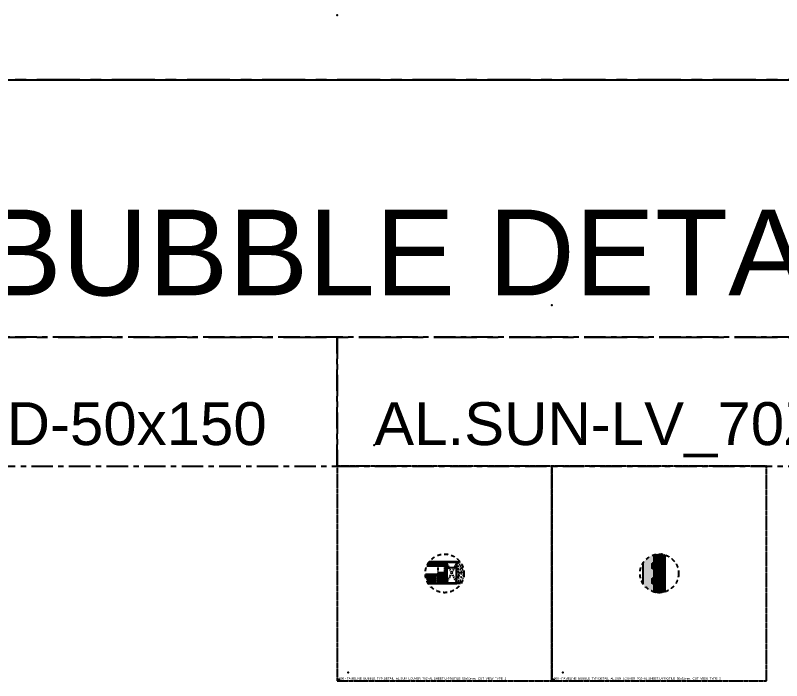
# Model space of a CAD drawing. Header units: millimetres. Extents: x -244126 to 368105, y -173968 to 259060.
# Drawn here: x 184384 to 187954, y -121644 to -118544 of the extents above; entities that cross this region are included whole.
import ezdxf
from ezdxf.xclip import XClip

# ---------------------------------------------------------------- set-up
doc = ezdxf.new("R2010")
doc.units = ezdxf.units.MM
doc.header["$MEASUREMENT"] = 0
doc.header["$XCLIPFRAME"] = 0
for name, pattern in [('005_GG_TA_LINE', [13.75, 5, -1.25, 1.25, -1.25, 5]), ('HIDDEN', [9.525, 6.35, -3.175]), ('TA_HL_001.00', [6.5, 3.55, -2.95]), ('TA_HL_005.00000', [32.5, 17.75, -14.75])]:
    doc.linetypes.add(name, pattern=pattern)
for name, color, linetype in [('000 - H A T C H', 8, 'Continuous'), ('000 - H I D D E N', 7, 'Continuous'), ('000 - SYMBOL CON', 1, 'Continuous'), ('000 - WIPEOUT', 250, 'Continuous'), ('001 - ASCESSORIES', 1, 'Continuous'), ('002 - STRUCTURAL STEEL', 4, 'Continuous'), ('004 - CONCRETE', 5, 'Continuous'), ('004 - WALL', 3, 'Continuous'), ('A03_SUN LOUVER', 7, 'Continuous'), ('A04_TUBE SERIES', 7, 'Continuous')]:
    doc.layers.add(name, color=color, linetype=linetype)
doc.styles.add('Cetury Gothic', font='GOTHIC.TTF')
doc.styles.get("Standard").update_dxf_attribs({"font": 'arial.ttf'})
pattern_1 = [(37.5, (2350, 50), (-0.125987, 3.853648), [0, -3.04, 0, -3.4, 0, -3.25]), (7.5, (2350, 50), (3.53955, 5.64429), [0, -1.64, 0, -2.74, 0, -1.05]), (327.5, (2347.54, 50), (6.228284, 0.01132), [0, -1, 0, -3.6, 0, -4.7]), (317.5, (2347.54, 50), (6.01225, 1.75535), [0, -0.5, 0, -2.36, 0, -2.7])]
pattern_2 = [(217.5, (50, 50), (0.125987, -3.853648), [0, -3.04, 0, -3.4, 0, -3.25]), (187.5, (50, 50), (-3.53955, -5.64429), [0, -1.64, 0, -2.74, 0, -1.05]), (147.5, (52.46, 50), (-6.228284, -0.01132), [0, -1, 0, -3.6, 0, -4.7]), (137.5, (52.46, 50), (-6.01225, -1.75535), [0, -0.5, 0, -2.36, 0, -2.7])]
pattern_3 = [(127.5, (-50, 3150), (-3.853648, -0.125987), [0, -3.04, 0, -3.4, 0, -3.25]), (97.5, (-50, 3150), (-5.64429, 3.53955), [0, -1.64, 0, -2.74, 0, -1.05]), (57.5, (-50, 3147.54), (-0.011318, 6.228284), [0, -1, 0, -3.6, 0, -4.7]), (47.5, (-50, 3147.54), (-1.75535, 6.01225), [0, -0.5, 0, -2.36, 0, -2.7])]

# ---------------------------------------------------------------- blocks, each defined once
blk = doc.blocks.new('*U3776')
at = {"color": 0, "linetype": '005_GG_TA_LINE'}
blk.add_lwpolyline([(0, 0), (1000, 0), (1000, 1000), (0, 1000)], close=True, dxfattribs=at)
for p in [(50, 37.5), (8.6, 4.9)]:
    blk.add_point(p, dxfattribs=at)
blk.add_attdef('NAMEBLK', (8.6, 4.9), '', height=10, dxfattribs=at)
blk = doc.blocks.new('000 - CONCRETE_COLUMN_100x100mm.-CUT_VIEW')
at = {"layer": '000 - H A T C H'}
h = blk.add_hatch(dxfattribs=at)
h.set_pattern_fill('AR-CONC', color=256, scale=4)
h.set_pattern_definition([(50, (-55619.507, -25057.84), (28.690407, -2.510085), [3, -33]), (355, (-55619.507, -25057.84), (-5.550053, 30.087685), [2.4, -26.4]), (100.451444, (-55617.116, -25058.05), (23.140354, 27.5776), [2.549608, -28.045684]), (46.1842, (-55619.507, -25049.84), (42.689653, -6.620771), [4.5, -49.5]), (96.635635, (-55615.95, -25050.39), (37.386478, 38.964744), [3.824414, -42.06855]), (351.18416, (-55619.507, -25049.84), (37.386478, 38.964744), [3.6, -39.6]), (21, (-55615.507, -25051.84), (23.876282, -16.104756), [3, -33]), (326, (-55615.507, -25051.84), (9.732613, 29.006002), [2.4, -26.4]), (71.451445, (-55613.517, -25053.182), (33.608895, 12.901246), [2.549608, -28.045684]), (37.5, (-55619.507, -25057.84), (0.4863942, 13.3157542), [0, -26.08, 0, -26.8, 0, -26.5]), (7.5, (-55619.507, -25057.84), (10.5227815, 15.7764685), [0, -15.28, 0, -25.48, 0, -10.1]), (327.5, (-55628.427, -25057.84), (21.3528974, -0.9021949), [0, -10, 0, -31.2, 0, -41.4]), (317.5, (-55632.427, -25057.84), (23.327447, 4.0041993), [0, -13, 0, -20.72, 0, -29.4])])
h.paths.add_polyline_path([(-50, -50), (50, -50), (50, 50), (-50, 50)])
at = {"layer": '004 - CONCRETE'}
blk.add_lwpolyline([(-50, -50), (50, -50), (50, 50), (-50, 50)], close=True, dxfattribs=at)
blk = doc.blocks.new('*U3741')
at = {"layer": '000 - H A T C H'}
h = blk.add_hatch(dxfattribs=at)
h.set_pattern_fill('AR-SAND', color=8, scale=2, angle=180)
h.set_pattern_definition(pattern_2)
h.paths.add_polyline_path([(-100, 85), (-200, 85), (-200, 100), (-100, 100)])
h = blk.add_hatch(dxfattribs=at)
h.set_pattern_fill('ANSI31', color=8, scale=100)
h.set_pattern_definition([(45, (-200, 2e-14), (-8.8388, 8.8388), [])])
h.paths.add_polyline_path([(-200, 85), (-100, 85), (-100, 15), (-200, 15)])
h = blk.add_hatch(dxfattribs=at)
h.set_pattern_fill('AR-SAND', color=8, scale=2)
h.set_pattern_definition(pattern_1)
h.paths.add_polyline_path([(2600, 100), (2500, 100), (2500, 85), (2600, 85)])
h = blk.add_hatch(dxfattribs=at)
h.set_pattern_fill('ANSI31', color=8, scale=100)
h.set_pattern_definition([(45, (-4000, 9e-14), (-8.838835, 8.838835), [])])
h.paths.add_polyline_path([(2600, 15), (2500, 15), (2500, 85), (2600, 85)])
h = blk.add_hatch(dxfattribs=at)
h.set_pattern_fill('AR-SAND', color=8, scale=2, angle=180)
h.set_pattern_definition(pattern_2)
h.paths.add_polyline_path([(-200, 0), (-100, 0), (-100, 15), (-200, 15)])
h = blk.add_hatch(dxfattribs=at)
h.set_pattern_fill('AR-SAND', color=8, scale=2)
h.set_pattern_definition(pattern_1)
h.paths.add_polyline_path([(2500, 15), (2600, 15), (2600, 0), (2500, 0)])
at = {"color": 3}
for points in [[(-100, 85), (-200, 85), (-200, 100), (-100, 100)], [(2600, 100), (2500, 100), (2500, 85), (2600, 85)], [(-200, 0), (-100, 0), (-100, 15), (-200, 15)], [(2500, 15), (2600, 15), (2600, 0), (2500, 0)]]:
    blk.add_lwpolyline(points, close=True, dxfattribs=at)
at = {"color": 2}
for points in [[(-200, 85), (-100, 85), (-100, 15), (-200, 15)], [(2600, 15), (2500, 15), (2500, 85), (2600, 85)]]:
    blk.add_lwpolyline(points, close=True, dxfattribs=at)
at = {"color": 3, "xscale": -1}
for p in [(-50, 50), (2450, 50)]:
    blk.add_blockref('000 - CONCRETE_COLUMN_100x100mm.-CUT_VIEW', p, dxfattribs=at)
blk = doc.blocks.new('*U3744')
at = {"color": 250}
blk.add_wipeout([(50, 0), (50, 100), (0, 100), (0, 0)], dxfattribs=at).dxf.layer = '000 - WIPEOUT'
at = {"layer": '000 - H A T C H'}
h = blk.add_hatch(dxfattribs=at)
h.set_pattern_fill('ANSI32', color=256, scale=0.25)
h.set_pattern_definition([(45, (37.5, 87.5), (-1.6838, 1.6838), []), (45, (38.6225, 87.5), (-1.6838, 1.6838), [])])
edge = h.paths.add_edge_path()
edge.add_line((50, 3), (50, 97))
edge.add_arc((47, 97), 3, 0, 90)
edge.add_line((47, 100), (3, 100))
edge.add_arc((3, 97), 3, 90, 180)
edge.add_line((0, 97), (0, 3))
edge.add_arc((3, 3), 3, 180, 270)
edge.add_line((3, 0), (47, 0))
edge.add_arc((47, 3), 3, 270, 360)
edge = h.paths.add_edge_path(flags=16)
edge.add_line((47.7, 4.3), (47.7, 95.7))
edge.add_arc((45.7, 95.7), 2, 0, 90)
edge.add_line((45.7, 97.7), (4.3, 97.7))
edge.add_arc((4.3, 95.7), 2, 90, 180)
edge.add_line((2.3, 95.7), (2.3, 4.3))
edge.add_arc((4.3, 4.3), 2, 180, 270)
edge.add_line((4.3, 2.3), (45.7, 2.3))
edge.add_arc((45.7, 4.3), 2, 270, 360)
at = {"layer": '000 - H I D D E N', "color": 8, "linetype": 'HIDDEN'}
for p, q in [((50, 0), (0, 100)), ((50, 100), (0, 0))]:
    blk.add_line(p, q, dxfattribs=at)
at = {"layer": '002 - STRUCTURAL STEEL', "color": 0}
for points in [[(50, 3), (50, 97, 0.414214), (47, 100), (3, 100, 0.414214), (0, 97), (0, 3, 0.414214), (3, 0), (47, 0, 0.414214)], [(47.7, 4.3), (47.7, 95.7, 0.414214), (45.7, 97.7), (4.3, 97.7, 0.414214), (2.3, 95.7), (2.3, 4.3, 0.414214), (4.3, 2.3), (45.7, 2.3, 0.414214)]]:
    blk.add_lwpolyline(points, format="xyb", close=True, dxfattribs=at)
at = {"layer": 'Defpoints', "color": 250}
blk.add_lwpolyline([(50, 0), (50, 100), (0, 100), (0, 0)], close=True, dxfattribs=at)
blk = doc.blocks.new('000 - ASSCESSORIES_FAMELINE_AL.FLEX_BK_FOR_70Z_[70Z-BK]_TOP_VIEW')
at = {"color": 3}
blk.add_point((0, 0), dxfattribs=at)
at = {"layer": '001 - ASCESSORIES', "color": 8}
for p, q in [((-45.1, -15), (-45.1, 15)), ((-6.2, -15), (-6.2, 15))]:
    blk.add_line(p, q, dxfattribs=at)
at = {"layer": '001 - ASCESSORIES', "color": 0, "linetype": 'ByBlock'}
blk.add_lwpolyline([(-49.9, 15), (2.7, 15), (2.7, -15), (-49.9, -15)], close=True, dxfattribs=at)
blk = doc.blocks.new('*U3772')
at = {"layer": '000 - H A T C H'}
h = blk.add_hatch(dxfattribs=at)
h.set_pattern_fill('DOTS', color=8, scale=5, angle=90)
edge = h.paths.add_edge_path()
edge.add_arc((6.3, 0), 1.25, -53.1301, 53.1301, ccw=False)
edge.add_arc((6.3, -0.7), 0.812, 202.6199, 337.3801, ccw=False)
edge.add_line((5.5, -1), (0, -1))
edge.add_line((0, -1), (0, -3))
edge.add_line((0, -3), (-1, -1.5))
edge.add_line((-1, -1.5), (-1, 1.5))
edge.add_line((-1, 1.5), (0, 3))
edge.add_line((0, 3), (0, 1))
edge.add_line((0, 1), (5.5, 1))
edge.add_arc((6.3, 0.7), 0.812, 22.6199, 157.3801, ccw=False)
at = {"layer": '001 - ASCESSORIES', "color": 0}
for p, q in [((5.5, 1), (0, 1)), ((5.5, -1), (0, -1))]:
    blk.add_line(p, q, dxfattribs=at)
for points in [[(-1, -1.5), (-1, 1.5), (0, 3), (0, -3)], [(0, 3), (0, 1), (5.5, 1), (5.5, -1), (0, -1), (0, -3), (-1, -1.5), (-1, 1.5)]]:
    blk.add_lwpolyline(points, close=True, dxfattribs=at)
blk.add_lwpolyline([(7, 1, -0.5), (7, -1, -0.666667), (5.5, -1), (0, -1), (0, -3), (-1, -1.5), (-1, 1.5), (0, 3), (0, 1), (5.5, 1, -0.666667)], format="xyb", close=True, dxfattribs=at)
blk.add_lwpolyline([(7, -1), (7, 1, -0.5), (7, -1, -0.666667), (5.5, -1), (5.5, 1, -0.666667), (7, 1)], format="xyb", dxfattribs=at)
blk = doc.blocks.new('000 - DYNAMIC_VIEW_ASSCESSORIES_PHILLIPS_HEAD_SELF_DRILLING_SCREW_No.8x19mm._SIDE_VIEW')
at = {"layer": '000 - H A T C H'}
h = blk.add_hatch(color=250, dxfattribs=at)
h.dxf.hatch_style = 1
edge = h.paths.add_edge_path()
edge.add_line((7.2, 2), (6, 2))
edge.add_arc((5, 1.6), 1.05, 384.1341, 422.4587)
edge.add_arc((4.8, 2.5), 0.657, 308.6596, 358.8819, ccw=False)
edge.add_line((5.2, 2), (4, 2))
edge.add_arc((3, 1.6), 1.05, 384.1341, 422.4587)
edge.add_arc((2.8, 2.5), 0.657, 308.6596, 358.8819, ccw=False)
edge.add_line((3.2, 2), (2, 2))
edge.add_arc((1, 1.6), 1.05, 384.1341, 422.4587)
edge.add_arc((0.8, 2.5), 0.657, 315.6091, 358.8819, ccw=False)
edge.add_line((1.3, 2.1), (0, 2.5))
edge.add_line((0, 2.5), (0, 4.5))
edge.add_line((0, 4.5), (-0.5, 4.5))
edge.add_arc((7.3, 0), 9.04, 150.1372, 176.0119)
edge.add_line((-1.7, 0.6), (-1, 0.6))
edge.add_line((-1, 0.6), (-1, -0.6))
edge.add_line((-1, -0.6), (-1.7, -0.6))
edge.add_arc((7.3, 0), 9.04, 183.5796, 209.8628)
edge.add_line((-0.5, -4.5), (0, -4.5))
edge.add_line((0, -4.5), (0, -2.5))
edge.add_line((0, -2.5), (1.8, -2))
edge.add_line((1.8, -2), (2.1, -2))
edge.add_arc((1.7, -2.9), 0.966, 382.4776, 424.1153, ccw=False)
edge.add_arc((2, -1.9), 0.847, 314.556, 352.9855)
edge.add_line((2.9, -2), (4.1, -2))
edge.add_arc((3.7, -2.9), 0.966, 382.4776, 424.1153, ccw=False)
edge.add_arc((4, -1.9), 0.847, 314.556, 352.9855)
edge.add_line((4.9, -2), (6.1, -2))
edge.add_arc((5.7, -2.9), 0.966, 382.4776, 424.1153, ccw=False)
edge.add_arc((6, -1.9), 0.847, 314.556, 352.9855)
edge.add_line((6.9, -2), (8.1, -2))
edge.add_arc((7.7, -2.9), 0.966, 382.4776, 424.1153, ccw=False)
edge.add_arc((8, -1.9), 0.847, 314.556, 352.9855)
edge.add_line((8.9, -2), (10.1, -2))
edge.add_arc((9.7, -2.9), 0.966, 382.4776, 424.1153, ccw=False)
edge.add_arc((10, -1.9), 0.847, 314.556, 352.9855)
edge.add_line((10.9, -2), (12.1, -2))
edge.add_arc((11.7, -2.9), 0.966, 382.4776, 424.1153, ccw=False)
edge.add_arc((12, -1.9), 0.847, 314.556, 352.9855)
edge.add_line((12.9, -2), (13.6, -2))
edge.add_line((13.6, -2), (14.1, -1.8))
edge.add_arc((13.7, -2.7), 0.966, 382.4776, 424.1153, ccw=False)
edge.add_arc((14, -1.7), 0.847, 314.556, 352.9855)
edge.add_line((14.8, -1.8), (14.8, -1.6))
edge.add_line((14.8, -1.6), (15.9, -1.1))
edge.add_arc((15.5, -2), 0.966, 382.4776, 424.1153, ccw=False)
edge.add_arc((15.8, -1), 0.847, 314.556, 352.9855)
edge.add_line((16.7, -1.1), (16.6, -0.9))
edge.add_line((16.6, -0.9), (19, 0))
edge.add_line((19, 0), (16.2, 1.1))
edge.add_line((16.2, 1.1), (16.1, 1.3))
edge.add_arc((15.2, 0.9), 1.05, 384.1341, 422.4587)
edge.add_arc((15, 1.9), 0.657, 308.6596, 358.8819, ccw=False)
edge.add_line((15.4, 1.3), (14, 1.9))
edge.add_line((14, 1.9), (14, 2))
edge.add_arc((13, 1.6), 1.05, 384.1341, 422.4587)
edge.add_arc((12.8, 2.5), 0.657, 308.6596, 358.8819, ccw=False)
edge.add_line((13.2, 2), (12, 2))
edge.add_arc((11, 1.6), 1.05, 384.1341, 422.4587)
edge.add_arc((10.8, 2.5), 0.657, 308.6596, 358.8819, ccw=False)
edge.add_line((11.2, 2), (10, 2))
edge.add_arc((9, 1.6), 1.05, 384.1341, 422.4587)
edge.add_arc((8.8, 2.5), 0.657, 308.6596, 358.8819, ccw=False)
edge.add_line((9.2, 2), (8, 2))
edge.add_arc((7, 1.6), 1.05, 384.1341, 422.4587)
edge.add_arc((6.8, 2.5), 0.657, 308.6596, 358.8819, ccw=False)
at = {"layer": '001 - ASCESSORIES', "color": 0, "linetype": 'ByBlock'}
for p, q in [((-1, 0.6), (-1.7, 0.6)), ((-1, -0.6), (-1, 0.6)), ((0, 4.5), (-0.5, 4.5)), ((-0.5, 4.5), (-0.5, -4.5)), ((0, 4.5), (0, -4.5)), ((1.3, 2.1), (0, 2.5)), ((2.6, -2.5), (1.5, 2.5)), ((3.2, 2), (2, 2)), ((4.6, -2.5), (3.5, 2.5)), ((5.2, 2), (4, 2)), ((6.6, -2.5), (5.5, 2.5)), ((7.2, 2), (6, 2)), ((8.6, -2.5), (7.5, 2.5)), ((9.2, 2), (8, 2)), ((10.6, -2.5), (9.5, 2.5)), ((11.2, 2), (10, 2)), ((12.6, -2.5), (11.5, 2.5)), ((13.2, 2), (12, 2)), ((14.6, -2.3), (13.5, 2.5)), ((14, 1.9), (15.4, 1.3)), ((16.4, -1.6), (15.6, 1.8)), ((16.2, 1.1), (19, 0)), ((-1.7, -0.6), (-1, -0.6)), ((0, 0), (-0.5, 0)), ((0, -4.5), (-0.5, -4.5)), ((0, -2.5), (1.8, -2)), ((2.1, -2), (1.8, -2)), ((4.1, -2), (2.9, -2)), ((6.1, -2), (4.9, -2)), ((8.1, -2), (6.9, -2)), ((10.1, -2), (8.9, -2)), ((12.1, -2), (10.9, -2)), ((13.6, -2), (12.9, -2)), ((13.6, -2), (14.1, -1.8)), ((14.8, -1.6), (15.9, -1.1)), ((16.6, -0.9), (19, 0))]:
    blk.add_line(p, q, dxfattribs=at)
for points in [[(2.1, -2), (1.2, 2, 0.222712), (1.5, 2.5, -0.168799), (2, 2), (2.9, -2, -0.16927), (2.6, -2.5, 0.183704)], [(4.1, -2), (3.2, 2, 0.222712), (3.5, 2.5, -0.168799), (4, 2), (4.9, -2, -0.16927), (4.6, -2.5, 0.183704)], [(6.1, -2), (5.2, 2, 0.222712), (5.5, 2.5, -0.168799), (6, 2), (6.9, -2, -0.16927), (6.6, -2.5, 0.183704)], [(8.1, -2), (7.2, 2, 0.222712), (7.5, 2.5, -0.168799), (8, 2), (8.9, -2, -0.16927), (8.6, -2.5, 0.183704)], [(10.1, -2), (9.2, 2, 0.222712), (9.5, 2.5, -0.168799), (10, 2), (10.9, -2, -0.16927), (10.6, -2.5, 0.183704)], [(12.1, -2), (11.2, 2, 0.222712), (11.5, 2.5, -0.168799), (12, 2), (12.9, -2, -0.16927), (12.6, -2.5, 0.183704)], [(14.1, -1.8), (13.2, 2, 0.222712), (13.5, 2.5, -0.168799), (14, 2), (14.8, -1.8, -0.16927), (14.6, -2.3, 0.183704)], [(15.9, -1.1), (15.4, 1.3, 0.222712), (15.6, 1.8, -0.168799), (16.1, 1.3), (16.7, -1.1, -0.16927), (16.4, -1.6, 0.183704)]]:
    blk.add_lwpolyline(points, format="xyb", close=True, dxfattribs=at)
for start, end in [(150.1372, 176.0119), (183.5796, 209.8628)]:
    blk.add_arc((7.3, 0), 9.04, start, end, dxfattribs=at)
at = {"layer": 'Defpoints', "color": 250, "linetype": 'ByBlock', "ltscale": 0.001}
blk.add_line((54.2, 0), (-3.8, 0), dxfattribs=at)
at = {"layer": '001 - ASCESSORIES', "color": 0, "insert": (8.5, 0), "char_height": 1, "width": 59.684, "attachment_point": 2, "rotation": 90, "style": 'Cetury Gothic'}
blk.add_mtext('\\A1;{\\H2.1x;\\C150;\\S3/4;\\H0.47634x; }', dxfattribs=at)
blk = doc.blocks.new('*U4798')
at = {"layer": '001 - ASCESSORIES', "color": 0, "linetype": 'ByBlock'}
blk.add_blockref('000 - DYNAMIC_VIEW_ASSCESSORIES_PHILLIPS_HEAD_SELF_DRILLING_SCREW_No.8x19mm._SIDE_VIEW', (0, 0), dxfattribs=at)
blk = doc.blocks.new('*U3771')
at = {"layer": '000 - H A T C H'}
h = blk.add_hatch(dxfattribs=at)
h.set_pattern_fill('ANSI32', color=256, scale=0.1)
h.set_pattern_definition([(45, (0, 0), (-0.673519, 0.673519), []), (45, (0.449, 0), (-0.673519, 0.673519), [])])
edge = h.paths.add_edge_path()
edge.add_line((0, 1.5), (0, 50))
edge.add_line((0, 50), (-3, 50))
edge.add_line((-3, 50), (-3, 3))
edge.add_line((-3, 3), (-50, 3))
edge.add_line((-50, 3), (-50, 0))
edge.add_line((-50, 0), (-1.5, 0))
edge.add_arc((-1.5, 1.5), 1.5, 270, 360)
blk.add_point((0, 0))
at = {"layer": '001 - ASCESSORIES', "color": 0, "linetype": 'ByBlock'}
for points in [[(-3, 50), (-3, 3), (-50, 3), (-50, 0), (-1.5, 0)], [(0, 1.5), (0, 50), (-3, 50)]]:
    blk.add_lwpolyline(points, dxfattribs=at)
blk.add_lwpolyline([(-1.5, 0, 0.414214), (0, 1.5)], format="xyb", dxfattribs=at)
blk = doc.blocks.new('A$C00312aed')
at = {"layer": '000 - H A T C H', "linetype": 'ByBlock'}
h = blk.add_hatch(dxfattribs=at)
h.set_pattern_fill('DOTS', color=256, scale=25)
h.set_pattern_definition([(0, (5177.3653, -61534.6073), (0.78125, 1.5625), [0, -1.5625])])
edge = h.paths.add_edge_path()
edge.add_line((-78.8, 43.5), (2.5, 43.5))
edge.add_line((2.5, 43.5), (2.5, -6.3))
edge.add_line((2.5, -6.3), (-89.8, -6.3))
edge.add_arc((0, 0), 90, 184.0126, 211.4814)
edge.add_line((-76.8, -47), (7.5, -47))
edge.add_line((7.5, -47), (7.5, 53))
edge.add_line((7.5, 53), (-72.7, 53))
edge.add_arc((0, 0), 90, 143.9218, 151.1314)
at = {"color": 3}
ref = blk.add_blockref('*U3741', (-2342.5, -47), dxfattribs=at)
XClip(ref).set_block_clipping_path([(2319.2062859407, 133.933324366), (2278.8603896931, 110.6396103068), (2255.5666756339, 70.2937140592), (2255.5666756339, 23.7062859408), (2278.8603896931, -16.6396103068), (2319.2062859407, -39.933324366), (2365.7937140591, -39.933324366), (2406.1396103067, -16.6396103068), (2429.4333243659, 23.7062859408), (2429.4333243659, 70.2937140592), (2406.1396103067, 110.6396103068), (2365.7937140591, 133.933324366)])
at = {"layer": '001 - ASCESSORIES', "rotation": 270}
blk.add_blockref('*U3772', (-15, 53), dxfattribs=at)
at = {"layer": 'A04_TUBE SERIES', "color": 3}
blk.add_blockref('*U3744', (7.5, -47), dxfattribs=at)
at = {"color": 8}
for p, q in [((-82.6, 35.8), (2.5, 35.8)), ((-82.5, 36), (2.5, 36)), ((-82.4, 36.2), (2.5, 36.2)), ((-82.3, 36.5), (2.5, 36.5)), ((-82.1, 36.8), (2.5, 36.8)), ((-81.8, 37.5), (2.5, 37.5)), ((-81.3, 38.6), (2.5, 38.6)), ((-80.7, 39.8), (2.5, 39.8)), ((-80.5, 40.2), (2.5, 40.2)), ((-80.3, 40.5), (2.5, 40.5)), ((-80.2, 40.9), (2.5, 40.9)), ((-80, 41.2), (2.5, 41.2)), ((-82.7, 35.6), (2.5, 35.6)), ((-82.7, 35.5), (2.5, 35.5)), ((-82.7, 35.4), (2.5, 35.4)), ((-89.9, -4.5), (2.5, -4.5)), ((-89.9, -5.1), (2.5, -5.1)), ((-89.8, -5.4), (2.5, -5.4)), ((-89.8, -5.6), (2.5, -5.6)), ((-89.8, -5.8), (2.5, -5.8)), ((-89.8, -6), (2.5, -6)), ((-89.8, -6.1), (2.5, -6.1)), ((-89.8, -6.2), (2.5, -6.2)), ((-89.8, -6.3), (2.5, -6.3))]:
    blk.add_line(p, q, dxfattribs=at)
at = {"color": 3}
blk.add_lwpolyline([(-78.8, 43.5), (2.5, 43.5), (2.5, -6.3), (-89.8, -6.3)], dxfattribs=at)
at = {"layer": '000 - SYMBOL CON', "color": 2, "linetype": 'TA_HL_005.00000'}
blk.add_circle((0, 0), 90, dxfattribs=at)
at = {"layer": 'A04_TUBE SERIES', "color": 1, "linetype": 'HIDDEN', "ltscale": 0.5}
blk.add_line((-30, 47.5), (0, 47.5), dxfattribs=at)
at = {"layer": 'A04_TUBE SERIES', "color": 1, "linetype": 'ByBlock'}
blk.add_lwpolyline([(-76.8, -47), (7.5, -47), (7.5, 53), (-72.7, 53)], dxfattribs=at)
at = {"layer": 'A04_TUBE SERIES', "color": 2, "linetype": 'ByBlock'}
blk.add_lwpolyline([(-30, 43.5), (0, 43.5), (0, 50), (-30, 50)], close=True, dxfattribs=at)
at = {"layer": '001 - ASCESSORIES', "color": 3, "rotation": 90.00000000000001}
blk.add_blockref('*U3771', (7.5, 53), dxfattribs=at)
at = {"layer": '001 - ASCESSORIES', "color": 1, "linetype": 'TA_HL_001.00', "rotation": 90.00000000000001}
blk.add_blockref('000 - ASSCESSORIES_FAMELINE_AL.FLEX_BK_FOR_70Z_[70Z-BK]_TOP_VIEW', (-15, 47.3), dxfattribs=at)
at = {"layer": 'A04_TUBE SERIES', "color": 1}
blk.add_blockref('*U4798', (4.5, 26.5), dxfattribs=at)
blk = doc.blocks.new('*U3716')
at = {"layer": '000 - H A T C H'}
h = blk.add_hatch(dxfattribs=at)
h.set_pattern_fill('AR-SAND', color=8, scale=2, angle=90)
h.set_pattern_definition(pattern_3)
h.paths.add_polyline_path([(-100, 3000), (-100, 2800), (-85, 2800), (-85, 3000)])
h = blk.add_hatch(dxfattribs=at)
h.set_pattern_fill('ANSI31', color=8, scale=100, angle=135)
h.set_pattern_definition([(180, (43909.929, -40231.306), (-2e-15, -12.5), [])])
h.paths.add_polyline_path([(-15, 3000), (-15, 2800), (-85, 2800), (-85, 3000)])
h = blk.add_hatch(dxfattribs=at)
h.set_pattern_fill('AR-SAND', color=8, scale=2, angle=90)
h.set_pattern_definition(pattern_3)
h.paths.add_polyline_path([(-15, 2800), (-15, 3000), (0, 3000), (0, 2800)])
at = {"color": 3}
for points in [[(-100, 3000), (-100, 2800), (-85, 2800), (-85, 3000)], [(-15, 2800), (-15, 3000), (0, 3000), (0, 2800)]]:
    blk.add_lwpolyline(points, close=True, dxfattribs=at)
at = {"color": 2}
blk.add_lwpolyline([(-15, 3000), (-15, 2800), (-85, 2800), (-85, 3000)], close=True, dxfattribs=at)
at = {"layer": '004 - WALL', "color": 0, "linetype": 'ByBlock'}
blk.add_lwpolyline([(0, 0), (-100, 0), (-100, 2700), (0, 2700)], close=True, dxfattribs=at)
at = {"color": 3, "xscale": -1, "rotation": 90}
blk.add_blockref('000 - CONCRETE_COLUMN_100x100mm.-CUT_VIEW', (-50, 2750), dxfattribs=at)
blk = doc.blocks.new('*U3769')
blk.add_wipeout([(50, 1121.1), (0, 1121.1), (0, -1121.1), (50, -1121.1)]).dxf.layer = '000 - WIPEOUT'
at = {"layer": '000 - H A T C H'}
h = blk.add_hatch(dxfattribs=at)
h.set_pattern_fill('ANSI32', color=256, scale=0.25, angle=-90)
h.set_pattern_definition([(315, (-5514.0305, 23949.0747), (1.68379802, 1.68379802), []), (315, (-5514.0305, 23947.9522), (1.68379802, 1.68379802), [])])
h.paths.add_polyline_path([(0, -1121.1), (2.5, -1121.1), (2.5, 1121.1), (0, 1121.1)])
at = {"layer": '001 - ASCESSORIES', "linetype": 'ByBlock'}
blk.add_lwpolyline([(50, 1121.1), (0, 1121.1), (0, -1121.1), (50, -1121.1)], close=True, dxfattribs=at)
at = {"layer": '001 - ASCESSORIES', "color": 0}
blk.add_lwpolyline([(0, 1121.1), (2.5, 1121.1), (2.5, -1121.1), (0, -1121.1)], close=True, dxfattribs=at)
blk = doc.blocks.new('000 - FAMELINE_AL.SUN_LV_70Z_CUT_VIEW')
at = {"layer": '000 - H A T C H'}
h = blk.add_hatch(dxfattribs=at)
h.set_pattern_fill('ANSI32', color=8, scale=2)
edge = h.paths.add_edge_path()
edge.add_arc((-41.7, 63.8), 3.4, 359.7688, 500.7773)
edge.add_line((-44.4, 66), (-46.4, 63.4))
edge.add_line((-46.4, 63.4), (-46, 63))
edge.add_line((-46, 63), (-43.9, 65.6))
edge.add_arc((-41.7, 63.8), 2.8, -0.2548, 140.7773, ccw=False)
edge.add_line((-38.9, 63.8), (-38.9, 44))
edge.add_arc((-34.9, 44), 4, 180, 244.3295)
edge.add_line((-36.7, 40.4), (0.9, 21.5))
edge.add_arc((-0.6, 18.5), 3.4, 0, 64.3295, ccw=False)
edge.add_line((2.8, 18.5), (2.8, 0))
edge.add_arc((0, 0), 2.8, 214.4412, 359.7779, ccw=False)
edge.add_line((-2.3, -1.6), (-4.1, 1))
edge.add_line((-4.1, 1), (-4.6, 0.7))
edge.add_line((-4.6, 0.7), (-2.8, -1.9))
edge.add_arc((0, 0), 3.4, 214.4413, 359.7725)
edge.add_line((3.4, 0), (3.4, 18.5))
edge.add_arc((-0.6, 18.5), 4, 0, 64.3295)
edge.add_line((1.1, 22.1), (-36.4, 41))
edge.add_arc((-34.9, 44), 3.4, 180, 244.3295, ccw=False)
edge.add_line((-38.3, 44), (-38.3, 63.8))
at = {"layer": 'A03_SUN LOUVER', "color": 0}
blk.add_lwpolyline([(-38.3, 63.8, 0.706786), (-44.4, 66), (-46.4, 63.4), (-46, 63), (-43.9, 65.6, -0.70694), (-38.9, 63.8), (-38.9, 44, 0.288302), (-36.7, 40.4), (0.9, 21.5, -0.288302), (2.8, 18.5), (2.8, 0, -0.735492), (-2.3, -1.6), (-4.1, 1), (-4.6, 0.7), (-2.8, -1.9, 0.735455), (3.4, 0), (3.4, 18.5, 0.288302), (1.1, 22.1), (-36.4, 41, -0.288302), (-38.3, 44), (-38.3, 63.8)], format="xyb", dxfattribs=at)
blk = doc.blocks.new('000 - ASSCESSORIES_FAMELINE_AL.FLEX_BK_FOR_70Z_[70Z-BK]_CUT_VIEW')
at = {"layer": '000 - H A T C H'}
h = blk.add_hatch(dxfattribs=at)
h.set_pattern_fill('ANSI32', color=8, scale=0.005)
h.set_pattern_definition([(45, (9.087007, -46.378), (-0.001325825215, 0.001325825215), []), (45, (9.0878909, -46.378), (-0.001325825215, 0.001325825215), [])])
edge = h.paths.add_edge_path()
edge.add_line((-0.0128, -0.0098), (-0.013, -0.01))
edge.add_line((-0.013, -0.01), (-0.0132, -0.0098))
edge.add_line((-0.0132, -0.0098), (-0.0134, -0.01))
edge.add_line((-0.0134, -0.01), (-0.0136, -0.0098))
edge.add_line((-0.0136, -0.0098), (-0.0138, -0.01))
edge.add_line((-0.0138, -0.01), (-0.014, -0.0098))
edge.add_line((-0.014, -0.0098), (-0.0142, -0.01))
edge.add_line((-0.0142, -0.01), (-0.0144, -0.0098))
edge.add_line((-0.0144, -0.0098), (-0.0146, -0.01))
edge.add_line((-0.0146, -0.01), (-0.0148, -0.0098))
edge.add_line((-0.0148, -0.0098), (-0.015, -0.01))
edge.add_line((-0.015, -0.01), (-0.0152, -0.0098))
edge.add_line((-0.0152, -0.0098), (-0.0154, -0.01))
edge.add_line((-0.0154, -0.01), (-0.0156, -0.0098))
edge.add_line((-0.0156, -0.0098), (-0.0158, -0.01))
edge.add_line((-0.0158, -0.01), (-0.016, -0.0098))
edge.add_line((-0.016, -0.0098), (-0.0162, -0.01))
edge.add_line((-0.0162, -0.01), (-0.0164, -0.0098))
edge.add_line((-0.0164, -0.0098), (-0.0166, -0.01))
edge.add_line((-0.0166, -0.01), (-0.0168, -0.0098))
edge.add_line((-0.0168, -0.0098), (-0.017, -0.01))
edge.add_line((-0.017, -0.01), (-0.0172, -0.0098))
edge.add_line((-0.0172, -0.0098), (-0.0174, -0.01))
edge.add_line((-0.0174, -0.01), (-0.0176, -0.0098))
edge.add_line((-0.0176, -0.0098), (-0.0178, -0.01))
edge.add_line((-0.0178, -0.01), (-0.018, -0.0098))
edge.add_line((-0.018, -0.0098), (-0.0182, -0.01))
edge.add_line((-0.0182, -0.01), (-0.0184, -0.0098))
edge.add_line((-0.0184, -0.0098), (-0.0186, -0.01))
edge.add_line((-0.0186, -0.01), (-0.0188, -0.0098))
edge.add_line((-0.0188, -0.0098), (-0.019, -0.01))
edge.add_line((-0.019, -0.01), (-0.0192, -0.0098))
edge.add_line((-0.0192, -0.0098), (-0.0194, -0.01))
edge.add_line((-0.0194, -0.01), (-0.0196, -0.0098))
edge.add_line((-0.0196, -0.0098), (-0.0198, -0.01))
edge.add_line((-0.0198, -0.01), (-0.02, -0.0098))
edge.add_line((-0.02, -0.0098), (-0.0202, -0.01))
edge.add_line((-0.0202, -0.01), (-0.0204, -0.0098))
edge.add_line((-0.0204, -0.0098), (-0.0206, -0.01))
edge.add_line((-0.0206, -0.01), (-0.0208, -0.0098))
edge.add_line((-0.0208, -0.0098), (-0.021, -0.01))
edge.add_line((-0.021, -0.01), (-0.0212, -0.0098))
edge.add_line((-0.0212, -0.0098), (-0.0214, -0.01))
edge.add_line((-0.0214, -0.01), (-0.0216, -0.0098))
edge.add_line((-0.0216, -0.0098), (-0.0218, -0.01))
edge.add_line((-0.0218, -0.01), (-0.022, -0.0098))
edge.add_line((-0.022, -0.0098), (-0.0222, -0.01))
edge.add_line((-0.0222, -0.01), (-0.0224, -0.0098))
edge.add_line((-0.0224, -0.0098), (-0.0226, -0.01))
edge.add_line((-0.0226, -0.01), (-0.0228, -0.0098))
edge.add_line((-0.0228, -0.0098), (-0.023, -0.01))
edge.add_line((-0.023, -0.01), (-0.0232, -0.0098))
edge.add_line((-0.0232, -0.0098), (-0.0234, -0.01))
edge.add_line((-0.0234, -0.01), (-0.0236, -0.0098))
edge.add_line((-0.0236, -0.0098), (-0.0238, -0.01))
edge.add_line((-0.0238, -0.01), (-0.024, -0.0098))
edge.add_line((-0.024, -0.0098), (-0.0242, -0.01))
edge.add_line((-0.0242, -0.01), (-0.0244, -0.0098))
edge.add_line((-0.0244, -0.0098), (-0.0246, -0.01))
edge.add_line((-0.0246, -0.01), (-0.0248, -0.0098))
edge.add_line((-0.0248, -0.0098), (-0.025, -0.01))
edge.add_line((-0.025, -0.01), (-0.0252, -0.0098))
edge.add_line((-0.0252, -0.0098), (-0.0254, -0.01))
edge.add_line((-0.0254, -0.01), (-0.0256, -0.0098))
edge.add_line((-0.0256, -0.0098), (-0.0258, -0.01))
edge.add_line((-0.0258, -0.01), (-0.026, -0.0098))
edge.add_line((-0.026, -0.0098), (-0.0262, -0.01))
edge.add_line((-0.0262, -0.01), (-0.0264, -0.0098))
edge.add_line((-0.0264, -0.0098), (-0.0266, -0.01))
edge.add_line((-0.0266, -0.01), (-0.0268, -0.0098))
edge.add_line((-0.0268, -0.0098), (-0.027, -0.01))
edge.add_line((-0.027, -0.01), (-0.0272, -0.0098))
edge.add_line((-0.0272, -0.0098), (-0.0274, -0.01))
edge.add_line((-0.0274, -0.01), (-0.0276, -0.0098))
edge.add_line((-0.0276, -0.0098), (-0.0297, -0.0098))
edge.add_line((-0.0297, -0.0098), (-0.0297, -0.006))
edge.add_line((-0.0297, -0.006), (-0.0503, 0.0356))
edge.add_arc((-0.0512, 0.0352), 0.001, 26.3938, 75.8219)
edge.add_line((-0.051, 0.0362), (-0.055, 0.0372))
edge.add_arc((-0.0553, 0.0362), 0.001, 75.8219, 104.1781)
edge.add_line((-0.0555, 0.0372), (-0.06, 0.036))
edge.add_line((-0.06, 0.036), (-0.0657, 0.0368))
edge.add_arc((-0.0656, 0.0373), 0.0005, 168.441, 262, ccw=False)
edge.add_line((-0.0661, 0.0374), (-0.066, 0.0378))
edge.add_arc((-0.0655, 0.0377), 0.0005, 87.068, 168.441, ccw=False)
edge.add_arc((-0.065, 0.0487), 0.0106, 267.068, 291.9915)
edge.add_arc((-0.0601, 0.0394), 0.001, 210.8217, 511.7252)
edge.add_arc((-0.0639, 0.031), 0.00937, 71.9055, 97.739)
edge.add_arc((-0.0652, 0.0406), 0.0003, 168.441, 277.739, ccw=False)
edge.add_line((-0.0655, 0.0406), (-0.0654, 0.0412))
edge.add_arc((-0.0649, 0.0411), 0.0005, 105, 168.441, ccw=False)
edge.add_line((-0.0651, 0.0416), (-0.0603, 0.0428))
edge.add_line((-0.0603, 0.0428), (-0.0493, 0.038))
edge.add_line((-0.0493, 0.038), (-0.0257, -0.007))
edge.add_line((-0.0257, -0.007), (-0.0119, -0.007))
edge.add_line((-0.0119, -0.007), (-0.0027, 0.0027))
edge.add_arc((-0.0023, 0.0023), 0.0005, 59.9831, 135.7891, ccw=False)
edge.add_line((-0.0021, 0.0027), (0.0026, -0.0006))
edge.add_arc((0.0024, -0.0009), 0.0003, -53.13, 54.27, ccw=False)
edge.add_line((0.0026, -0.0011), (0.0004, -0.0028))
edge.add_arc((0.0002, -0.0025), 0.0003, 212.0054, 306.87, ccw=False)
edge.add_line((-0.0001, -0.0027), (-0.0021, 0.0007))
edge.add_arc((-0.0024, 0.0005), 0.0003, 32.0054, 145.4915)
edge.add_line((-0.0026, 0.0007), (-0.0079, -0.007))
edge.add_line((-0.0079, -0.007), (-0.0079, -0.0098))
edge.add_line((-0.0079, -0.0098), (-0.01, -0.0098))
edge.add_line((-0.01, -0.0098), (-0.0102, -0.01))
edge.add_line((-0.0102, -0.01), (-0.0104, -0.0098))
edge.add_line((-0.0104, -0.0098), (-0.0106, -0.01))
edge.add_line((-0.0106, -0.01), (-0.0108, -0.0098))
edge.add_line((-0.0108, -0.0098), (-0.011, -0.01))
edge.add_line((-0.011, -0.01), (-0.0112, -0.0098))
edge.add_line((-0.0112, -0.0098), (-0.0114, -0.01))
edge.add_line((-0.0114, -0.01), (-0.0116, -0.0098))
edge.add_line((-0.0116, -0.0098), (-0.0118, -0.01))
edge.add_line((-0.0118, -0.01), (-0.012, -0.0098))
edge.add_line((-0.012, -0.0098), (-0.0122, -0.01))
edge.add_line((-0.0122, -0.01), (-0.0124, -0.0098))
edge.add_line((-0.0124, -0.0098), (-0.0126, -0.01))
edge.add_line((-0.0126, -0.01), (-0.0128, -0.0098))
at = {"layer": '001 - ASCESSORIES', "color": 0, "linetype": 'ByBlock'}
blk.add_lwpolyline([(-0.0128, -0.0098), (-0.013, -0.01), (-0.0132, -0.0098), (-0.0134, -0.01), (-0.0136, -0.0098), (-0.0138, -0.01), (-0.014, -0.0098), (-0.0142, -0.01), (-0.0144, -0.0098), (-0.0146, -0.01), (-0.0148, -0.0098), (-0.015, -0.01), (-0.0152, -0.0098), (-0.0154, -0.01), (-0.0156, -0.0098), (-0.0158, -0.01), (-0.016, -0.0098), (-0.0162, -0.01), (-0.0164, -0.0098), (-0.0166, -0.01), (-0.0168, -0.0098), (-0.017, -0.01), (-0.0172, -0.0098), (-0.0174, -0.01), (-0.0176, -0.0098), (-0.0178, -0.01), (-0.018, -0.0098), (-0.0182, -0.01), (-0.0184, -0.0098), (-0.0186, -0.01), (-0.0188, -0.0098), (-0.019, -0.01), (-0.0192, -0.0098), (-0.0194, -0.01), (-0.0196, -0.0098), (-0.0198, -0.01), (-0.02, -0.0098), (-0.0202, -0.01), (-0.0204, -0.0098), (-0.0206, -0.01), (-0.0208, -0.0098), (-0.021, -0.01), (-0.0212, -0.0098), (-0.0214, -0.01), (-0.0216, -0.0098), (-0.0218, -0.01), (-0.022, -0.0098), (-0.0222, -0.01), (-0.0224, -0.0098), (-0.0226, -0.01), (-0.0228, -0.0098), (-0.023, -0.01), (-0.0232, -0.0098), (-0.0234, -0.01), (-0.0236, -0.0098), (-0.0238, -0.01), (-0.024, -0.0098), (-0.0242, -0.01), (-0.0244, -0.0098), (-0.0246, -0.01), (-0.0248, -0.0098), (-0.025, -0.01), (-0.0252, -0.0098), (-0.0254, -0.01), (-0.0256, -0.0098), (-0.0258, -0.01), (-0.026, -0.0098), (-0.0262, -0.01), (-0.0264, -0.0098), (-0.0266, -0.01), (-0.0268, -0.0098), (-0.027, -0.01), (-0.0272, -0.0098), (-0.0274, -0.01), (-0.0276, -0.0098), (-0.0297, -0.0098), (-0.0297, -0.006), (-0.0503, 0.0356, 0.219078), (-0.051, 0.0362), (-0.055, 0.0372, 0.124362), (-0.0555, 0.0372), (-0.06, 0.036), (-0.0657, 0.0368, -0.432527), (-0.0661, 0.0374), (-0.066, 0.0378, -0.370769), (-0.0655, 0.0382, 0.10918), (-0.061, 0.0389, 3.791782), (-0.061, 0.0399, 0.1132), (-0.0652, 0.0403, -0.51668), (-0.0655, 0.0406), (-0.0654, 0.0412, -0.284107), (-0.0651, 0.0416), (-0.0603, 0.0428), (-0.0493, 0.038), (-0.0257, -0.007), (-0.0119, -0.007), (-0.0027, 0.0027, -0.343381), (-0.0021, 0.0027), (0.0026, -0.0006, -0.506232), (0.0026, -0.0011), (0.0004, -0.0028, -0.439306), (-0.0001, -0.0027), (-0.0021, 0.0007, 0.540056), (-0.0026, 0.0007), (-0.0079, -0.007), (-0.0079, -0.0098), (-0.01, -0.0098), (-0.0102, -0.01), (-0.0104, -0.0098), (-0.0106, -0.01), (-0.0108, -0.0098), (-0.011, -0.01), (-0.0112, -0.0098), (-0.0114, -0.01), (-0.0116, -0.0098), (-0.0118, -0.01), (-0.012, -0.0098), (-0.0122, -0.01), (-0.0124, -0.0098), (-0.0126, -0.01)], format="xyb", close=True, dxfattribs=at)
at = {"layer": '001 - ASCESSORIES', "color": 0}
for p in [(-0.0601, 0.0394), (0, 0)]:
    blk.add_point(p, dxfattribs=at)
at = {"layer": 'Defpoints', "color": 250, "linetype": 'HIDDEN', "ltscale": 0.5}
blk.add_line((-0.0188, -0.0008), (-0.0188, -0.0132), dxfattribs=at)
blk = doc.blocks.new('*U3768')
at = {"layer": '001 - ASCESSORIES', "color": 1, "xscale": 1000, "yscale": 1000, "zscale": 1000}
for p in [(-1049, 9.8), (-979, 9.8), (-909, 9.8), (-839, 9.8), (-769, 9.8), (-699, 9.8), (-629, 9.8), (-559, 9.8), (-489, 9.8), (-419, 9.8), (-349, 9.8), (-279, 9.8), (-209, 9.8), (-139, 9.8), (-69, 9.8), (1, 9.8), (71, 9.8), (141, 9.8), (211, 9.8), (281, 9.8), (351, 9.8), (421, 9.8), (491, 9.8), (561, 9.8), (631, 9.8), (701, 9.8), (771, 9.8), (841, 9.8), (911, 9.8), (981, 9.8), (1051, 9.8), (1121, 9.8)]:
    blk.add_blockref('000 - ASSCESSORIES_FAMELINE_AL.FLEX_BK_FOR_70Z_[70Z-BK]_CUT_VIEW', p, dxfattribs=at)
at = {"layer": 'A03_SUN LOUVER', "color": 3, "xscale": -1, "rotation": 270}
for p in [(-1112.5, 52.1), (-1042.5, 52.1), (-972.5, 52.1), (-902.5, 52.1), (-832.5, 52.1), (-762.5, 52.1), (-692.5, 52.1), (-622.5, 52.1), (-552.5, 52.1), (-482.5, 52.1), (-412.5, 52.1), (-342.5, 52.1), (-272.5, 52.1), (-202.5, 52.1), (-132.5, 52.1), (-62.5, 52.1), (7.5, 52.1), (77.5, 52.1), (147.5, 52.1), (217.5, 52.1), (287.5, 52.1), (357.5, 52.1), (427.5, 52.1), (497.5, 52.1), (567.5, 52.1), (637.5, 52.1), (707.5, 52.1), (777.5, 52.1), (847.5, 52.1), (917.5, 52.1), (987.5, 52.1), (1057.5, 52.1)]:
    blk.add_blockref('000 - FAMELINE_AL.SUN_LV_70Z_CUT_VIEW', p, dxfattribs=at)
blk = doc.blocks.new('000 - FAMELINE_BUBBLE_TYP.DETAIL_AL.SUN_LOUVER_70Z+AL.SHEET.U-PROFILE_50x50mm._CUT_VIEW_TYPE_2')
at = {"layer": '000 - H A T C H', "linetype": 'ByBlock'}
h = blk.add_hatch(dxfattribs=at)
h.set_pattern_fill('DOTS', color=8, scale=25)
h.set_pattern_definition([(0, (4550.5752, -61407.8946), (0.78125, 1.5625), [0, -1.5625])])
edge = h.paths.add_edge_path()
edge.add_arc((0, 0), 90, 213.5573, 286.1276)
edge.add_line((25, -86.5), (25, 86.5))
edge.add_arc((0, 0), 90, 73.8724, 146.4427)
edge.add_line((-75, 49.7), (-75, -49.7))
at = {"color": 1}
ref = blk.add_blockref('*U3716', (25, -2079.7), dxfattribs=at)
XClip(ref).set_block_clipping_path([(-36.7473572998, 2168.94888914), (-59.4415089129, 2162.8680095424), (-79.7885286108, 2151.1206522426), (-96.4018006262, 2134.5073802272), (-108.149157926, 2114.1603605292), (-114.2300375236, 2091.4662089162), (-114.2300375236, 2067.9714943166), (-108.149157926, 2045.2773427035), (-96.4018006262, 2024.9303230056), (-79.7885286108, 2008.3170509902), (-59.4415089129, 1996.5696936904), (-36.7473572998, 1990.4888140928), (-13.2526427002, 1990.4888140928), (9.4415089129, 1996.5696936904), (29.7885286108, 2008.3170509902), (46.4018006262, 2024.9303230056), (58.149157926, 2045.2773427035), (64.2300375236, 2067.9714943166), (64.2300375236, 2091.4662089162), (58.149157926, 2114.1603605292), (46.4018006262, 2134.5073802272), (29.7885286108, 2151.1206522426), (9.4415089129, 2162.8680095424), (-13.2526427002, 2168.94888914)])
at = {"layer": '001 - ASCESSORIES', "color": 2}
ref = blk.add_blockref('*U3769', (25, -958.6), dxfattribs=dict(at, rotation=180))
XClip(ref).set_block_clipping_path([(36.7473572998, -1047.8747375731), (59.4415089129, -1041.7938579754), (79.7885286108, -1030.0465006756), (96.4018006262, -1013.4332286602), (108.149157926, -993.0862089623), (114.2300375236, -970.3920573492), (114.2300375236, -946.8973427496), (108.149157926, -924.2031911365), (96.4018006262, -903.8561714386), (79.7885286108, -887.2428994232), (59.4415089129, -875.4955421234), (36.7473572998, -869.4146625258), (13.2526427002, -869.4146625258), (-9.4415089129, -875.4955421234), (-29.7885286108, -887.2428994232), (-46.4018006262, -903.8561714386), (-58.149157926, -924.2031911365), (-64.2300375236, -946.8973427496), (-64.2300375236, -970.3920573492), (-58.149157926, -993.0862089623), (-46.4018006262, -1013.4332286602), (-29.7885286108, -1030.0465006756), (-9.4415089129, -1041.7938579754), (13.2526427002, -1047.8747375731)])
at = {"layer": '000 - H A T C H', "linetype": 'ByBlock'}
h = blk.add_hatch(dxfattribs=at)
h.set_pattern_fill('ANSI35', color=8, scale=25)
h.set_pattern_definition([(45, (4550.575, -61407.8946), (-4.4194174, 4.4194174), []), (45, (4554.9946, -61407.8946), (-4.4194174, 4.4194174), [7.8125, -1.5625, 0, -1.5625])])
edge = h.paths.add_edge_path()
edge.add_arc((-1.3, -9), 81.1, 252.9613, 287.0387)
edge.add_line((22.5, -86.5), (22.5, 86.5))
edge.add_arc((-1.2, 9), 81.1, 72.9613, 107.0387)
edge.add_line((-25, 86.5), (-25, -86.5))
at = {"layer": '000 - SYMBOL CON', "color": 2, "linetype": 'TA_HL_005.00000'}
blk.add_circle((0, 0), 90, dxfattribs=at)
at = {"layer": '001 - ASCESSORIES'}
ref = blk.add_blockref('*U3768', (22.3, -962.2), dxfattribs=dict(at, rotation=90))
XClip(ref).set_block_clipping_path([(1051.4504910265, 34.0473572994), (1045.3696114288, 56.7415089125), (1033.622254129, 77.0885286104), (1017.0089821136, 93.7018006258), (996.6619624157, 105.4491579256), (973.9678108026, 111.5300375232), (950.473096203, 111.5300375232), (927.77894459, 105.4491579256), (907.4319248921, 93.7018006258), (890.8186528766, 77.0885286104), (879.0712955768, 56.7415089125), (872.9904159792, 34.0473572994), (872.9904159792, 10.5526426998), (879.0712955768, -12.1415089133), (890.8186528766, -32.4885286112), (907.4319248921, -49.1018006266), (927.77894459, -60.8491579264), (950.473096203, -66.930037524), (973.9678108026, -66.930037524), (996.6619624157, -60.8491579264), (1017.0089821136, -49.1018006266), (1033.622254129, -32.4885286112), (1045.3696114288, -12.1415089133), (1051.4504910265, 10.5526426998)])
blk = doc.blocks.new('*U4695')
at = {"color": 0, "linetype": '005_GG_TA_LINE'}
blk.add_lwpolyline([(0, 0), (150, 0), (150, 30), (0, 30)], close=True, dxfattribs=at)
for p in [(50, 37.5), (8.58, 4.88)]:
    blk.add_point(p, dxfattribs=at)
blk.add_attdef('NAMEBLK', (8.58, 4.88), '', height=10, dxfattribs=at)
blk = doc.blocks.new('*U4696')
at = {"color": 0, "linetype": '005_GG_TA_LINE'}
blk.add_lwpolyline([(0, 0), (125, 0), (125, 30), (0, 30)], close=True, dxfattribs=at)
for p in [(50, 37.5), (8.582, 4.878)]:
    blk.add_point(p, dxfattribs=at)
blk.add_attdef('NAMEBLK', (8.582, 4.878), '', height=10, dxfattribs=at)

msp = doc.modelspace()

# ---------------------------------------------------------------- linework, layer by layer
at = {"color": 8}
msp.add_ray((122184.76531, -118843.80009), (1, 0), dxfattribs=at)

# ---------------------------------------------------------------- block references
at = {"layer": '001 - ASCESSORIES', "linetype": '005_GG_TA_LINE'}
for name, p, xscale, yscale, zscale, values in [('*U4696', (183884.1015, -120043.80009), 40, 40, 40, {'NAMEBLK': 'BUBBLE DETAIL'}), ('*U4695', (182884.1015, -120643.80009), 20, 20, 20, {'NAMEBLK': 'LITEWOOD-50x150'}), ('*U4695', (185884.1015, -120643.80009), 20, 20, 20, {'NAMEBLK': 'AL.SUN-LV_70Z_C'})]:
    msp.add_blockref(name, p, dxfattribs=dict(at, xscale=xscale, yscale=yscale, zscale=zscale)).add_auto_attribs(values)
for p, values in [((185884.1015, -121643.80009), {'NAMEBLK': '000 - FAMELINE_BUBBLE_TYP.DETAIL_AL.SUN_LOUVER_70Z+AL.SHEET.U-PROFILE_50x50mm._CUT_VIEW_TYPE_1'}), ((186884.1015, -121643.80009), {'NAMEBLK': '000 - FAMELINE_BUBBLE_TYP.DETAIL_AL.SUN_LOUVER_70Z+AL.SHEET.U-PROFILE_50x50mm._CUT_VIEW_TYPE_2'})]:
    msp.add_blockref('*U3776', p, dxfattribs=at).add_auto_attribs(values)

# ---------------------------------------------------------------- next in the draw order: block references
at = {"layer": 'A04_TUBE SERIES', "color": 3, "linetype": 'ByBlock'}
for name, p in [('A$C00312aed', (186384.1015, -121143.80009)), ('000 - FAMELINE_BUBBLE_TYP.DETAIL_AL.SUN_LOUVER_70Z+AL.SHEET.U-PROFILE_50x50mm._CUT_VIEW_TYPE_2', (187384.1015, -121143.80009))]:
    msp.add_blockref(name, p, dxfattribs=at)

doc.saveas('drawing.dxf')
